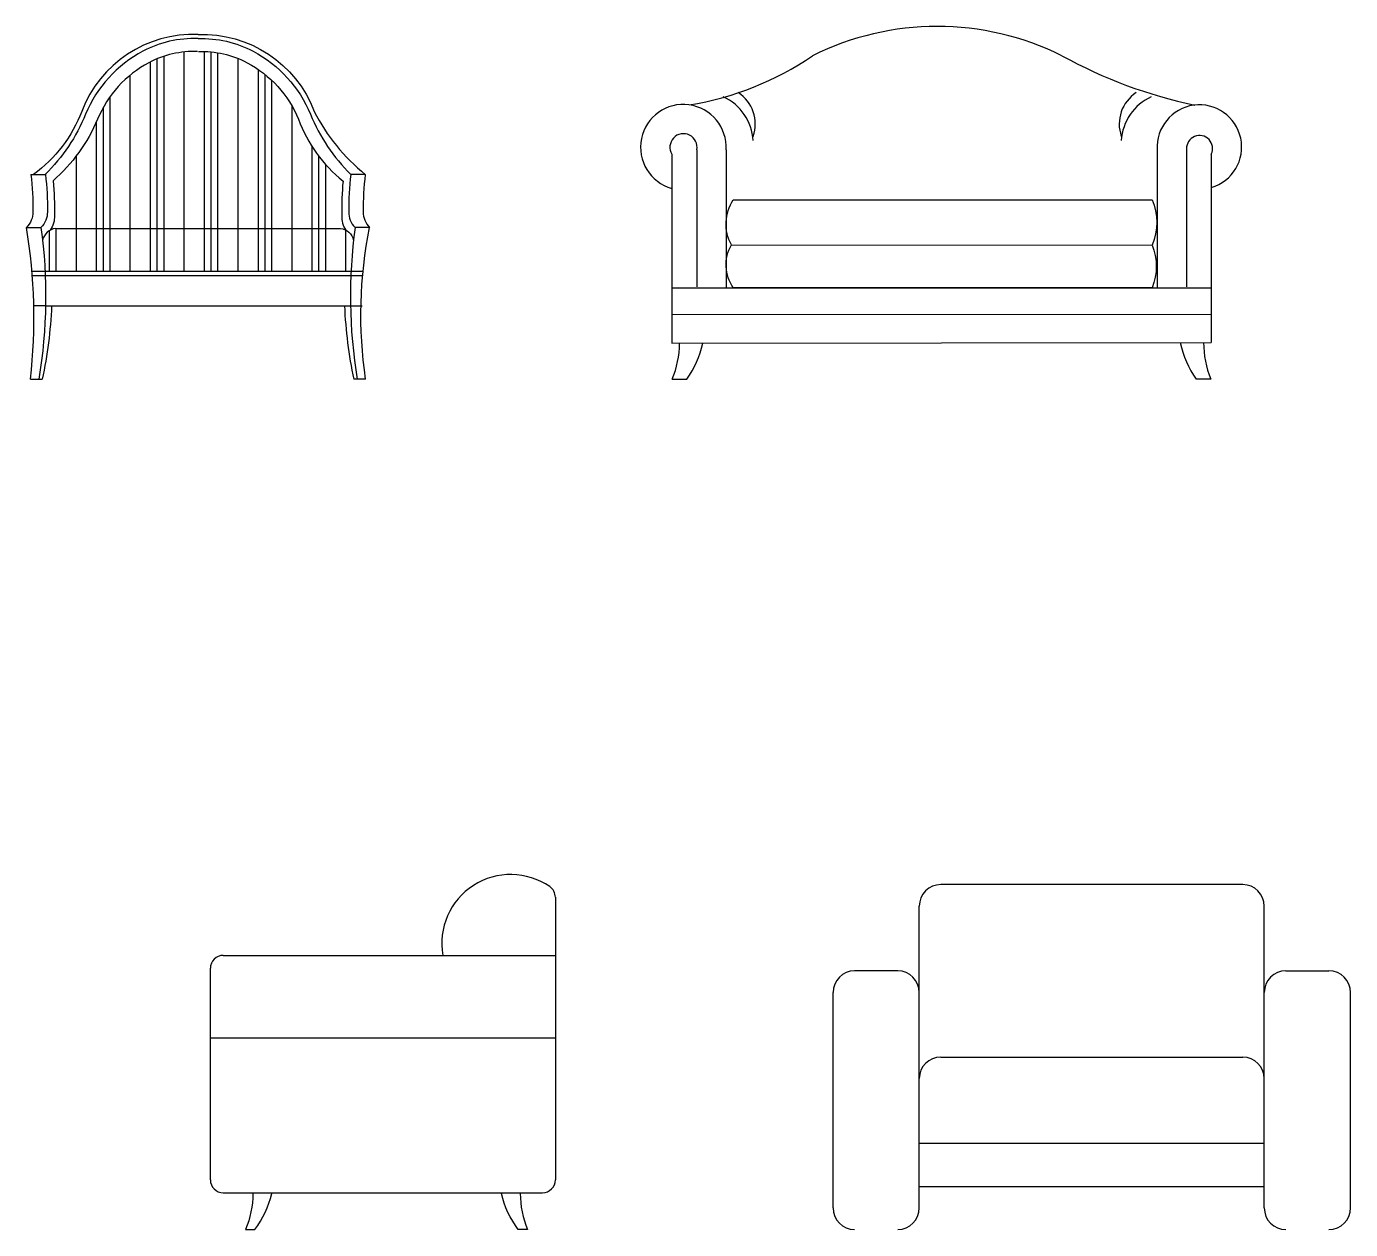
# Model space of a CAD drawing. Header units: inches. Extents: x 11 to 53.5, y 7.4 to 32.2.
# Drawn here: x 13.044 to 16.114, y 10.164 to 12.955 of the extents above; entities that cross this region are included whole.
import ezdxf

# ---------------------------------------------------------------- set-up
doc = ezdxf.new("R2010")
doc.units = ezdxf.units.IN
doc.header["$MEASUREMENT"] = 0
for name, color, linetype in [('02', 2, 'Continuous'), ('1', 1, 'Continuous'), ('4', 4, 'Continuous')]:
    doc.layers.add(name, color=color, linetype=linetype)

msp = doc.modelspace()

# ---------------------------------------------------------------- linework, layer by layer
at = {"layer": '02'}
for p, q in [((13.0881, 12.3063), (13.7951, 12.3063)), ((13.0528, 12.1363), (13.0804, 12.1363))]:
    msp.add_line(p, q, dxfattribs=at)
for points in [[(13.4415, 12.9363, 0.320775), (13.172, 12.7577, -0.145843), (13.0599, 12.6115, 4.122352)], [(13.4415, 12.9363, -0.320775), (13.711, 12.7577, 0.107111), (13.8294, 12.6115, -4.122352)], [(13.0539, 12.6115, -0.033784), (13.0585, 12.5245, -0.212544), (13.0437, 12.4886, 0.657064)], [(13.8294, 12.6115, 0.033784), (13.8247, 12.5245, 0.212544), (13.8395, 12.4886, -0.657064)], [(13.0528, 12.1363, 0.070789), (13.0437, 12.4886)], [(13.8302, 12.1363, -0.086313), (13.8393, 12.4886)], [(13.5687, 10.2476, -0.094722), (13.5519, 10.1641), (13.5731, 10.1641, 0.105063), (13.6123, 10.2476, 1.612559)], [(14.1886, 10.2476, 0.094722), (14.2054, 10.1641), (14.1842, 10.1641, -0.105063), (14.145, 10.2476, -1.612559)]]:
    msp.add_lwpolyline(points, format="xyb", dxfattribs=at)
at = {"layer": '1'}
for p, q in [((13.4095, 12.3863), (13.4095, 12.8955)), ((13.4564, 12.3863), (13.4564, 12.8965)), ((13.472, 12.3863), (13.472, 12.8956)), ((13.3314, 12.3863), (13.3314, 12.8726)), ((13.347, 12.3863), (13.347, 12.8797)), ((13.3627, 12.3863), (13.3627, 12.8855)), ((13.4877, 12.3863), (13.4877, 12.8935)), ((13.5345, 12.3863), (13.5345, 12.8803)), ((13.2845, 12.3863), (13.2845, 12.842)), ((13.5814, 12.3863), (13.5814, 12.8548)), ((13.597, 12.3863), (13.597, 12.8431)), ((13.6127, 12.3863), (13.6127, 12.8295)), ((13.2377, 12.3863), (13.2377, 12.7919)), ((13.222, 12.3863), (13.222, 12.7673)), ((13.6595, 12.3863), (13.6595, 12.7699)), ((13.2064, 12.3863), (13.2064, 12.7344)), ((13.1595, 12.3863), (13.1595, 12.6547)), ((13.7064, 12.3863), (13.7064, 12.6754)), ((13.722, 12.3863), (13.722, 12.6531)), ((14.598, 12.6685), (14.598, 12.3504)), ((15.7337, 12.6707), (15.7337, 12.3504)), ((13.7377, 12.3863), (13.7377, 12.6341)), ((13.097, 12.3863), (13.097, 12.48)), ((13.1127, 12.3863), (13.1127, 12.4863)), ((13.7845, 12.3863), (13.7845, 12.4826)), ((13.0814, 12.4557), (13.0814, 12.4604)), ((13.8241, 12.3863), (13.0562, 12.3863)), ((13.8231, 12.3763), (13.0571, 12.3763)), ((14.5403, 12.3485), (15.7911, 12.3483)), ((14.5403, 12.2867), (15.7911, 12.2872)), ((13.8302, 12.1363), (13.8026, 12.1363)), ((15.864, 10.9641), (15.164, 10.9641)), ((14.2701, 10.9347), (14.2701, 10.2795)), ((15.114, 10.2141), (15.114, 10.9141)), ((15.914, 10.2141), (15.914, 10.9141)), ((13.5001, 10.8), (14.2701, 10.8)), ((13.4701, 10.2795), (13.4701, 10.77)), ((15.064, 10.7641), (14.964, 10.7641)), ((15.964, 10.7641), (16.064, 10.7641)), ((14.914, 10.2141), (14.914, 10.7141)), ((16.114, 10.2141), (16.114, 10.7141)), ((13.4701, 10.6086), (14.2701, 10.6086)), ((15.114, 10.3641), (15.914, 10.3641)), ((15.114, 10.2641), (15.914, 10.2641)), ((13.5001, 10.2495), (14.2401, 10.2495))]:
    msp.add_line(p, q, dxfattribs=at)
for points in [[(13.4404, 12.8964, 0.131877), (13.3277, 12.8706, 0.174937), (13.2086, 12.7394, -0.114541), (13.1054, 12.5969)], [(13.4426, 12.8964, -0.131877), (13.5554, 12.8706, -0.174937), (13.6745, 12.7394, 0.135571), (13.7778, 12.596)], [(13.1054, 12.5969, -0.029964), (13.1084, 12.5162, -0.178399), (13.0987, 12.4822)], [(13.7778, 12.596, 0.029613), (13.7748, 12.5162, 0.178399), (13.7845, 12.4822)], [(13.1019, 12.3063, -0.041797), (13.0804, 12.1363)], [(13.7812, 12.3063, 0.041797), (13.8026, 12.1363)]]:
    msp.add_lwpolyline(points, format="xyb", dxfattribs=at)
for centre, radius, start, end in [((14.6101, 12.6832), 0.1189, 3.1985, 65.506), ((14.6467, 12.7284), 0.087, 340.7648, 56.9708), ((15.6646, 12.7284), 0.087, 123.0292, 199.2352), ((15.7012, 12.6832), 0.1189, 114.494, 176.8015), ((14.5672, 12.6744), 0.0315, 349.262, 211.2888), ((15.7639, 12.6716), 0.0302, 334.251, 181.8092), ((14.1665, 10.8279), 0.1597, 55.4395, 190.0779), ((15.164, 10.9141), 0.05, 90, 180), ((15.864, 10.9141), 0.05, 0, 90), ((14.2401, 10.9347), 0.03, 0, 55.4395), ((13.5001, 10.77), 0.03, 90, 180), ((14.964, 10.7141), 0.05, 90, 180), ((15.064, 10.7141), 0.05, 0, 90), ((15.964, 10.7141), 0.05, 90, 180), ((16.064, 10.7141), 0.05, 0, 90), ((13.5001, 10.2795), 0.03, 180, 270), ((14.2401, 10.2795), 0.03, 270, 0), ((14.964, 10.2141), 0.05, 180, 270), ((15.064, 10.2141), 0.05, 270, 0), ((15.964, 10.2141), 0.05, 180, 270), ((16.064, 10.2141), 0.05, 270, 0)]:
    msp.add_arc(centre, radius, start, end, dxfattribs=at)
at = {"layer": '4'}
for p, q in [((14.5403, 12.658), (14.5403, 12.2198)), ((14.6659, 12.6685), (14.6659, 12.3485)), ((15.6659, 12.6685), (15.6659, 12.3483)), ((15.7911, 12.6585), (15.7911, 12.2218)), ((13.0539, 12.6115), (13.0876, 12.6115)), ((13.8294, 12.6115), (13.7957, 12.6115)), ((13.0437, 12.4886), (13.0774, 12.4886)), ((13.111, 12.4863), (13.7721, 12.4863)), ((13.8393, 12.4886), (13.8058, 12.4886)), ((14.6782, 12.4477), (15.6541, 12.4476)), ((13.0881, 12.3069), (13.0609, 12.3069)), ((13.7952, 12.3069), (13.8223, 12.3069)), ((14.5403, 12.2198), (15.7911, 12.2218)), ((14.5413, 12.1363), (14.5749, 12.1363)), ((15.79, 12.1363), (15.7565, 12.1363)), ((15.164, 10.5641), (15.864, 10.5641))]:
    msp.add_line(p, q, dxfattribs=at)
for points in [[(13.4415, 12.9264, 0.131877), (13.3136, 12.8971, 0.174937), (13.1808, 12.7509, -0.100418), (13.0874, 12.6115, -0.174831)], [(13.4415, 12.9264, -0.131877), (13.5694, 12.8971, -0.174937), (13.7022, 12.7509, 0.100418), (13.7957, 12.6115, 0.174831)], [(13.0876, 12.6115, -0.033784), (13.0922, 12.5245, -0.212544), (13.0774, 12.4886, 0.657064)], [(13.7957, 12.6115, 0.033784), (13.791, 12.5245, 0.212544), (13.8058, 12.4886, -0.657064)], [(13.0772, 12.4886, -0.075271), (13.0723, 12.1363, -0.762043)], [(13.1112, 12.4863, 0.308779), (13.0811, 12.4591)], [(13.7721, 12.4863, -0.308779), (13.8021, 12.4591)], [(13.8058, 12.4886, 0.075271), (13.8107, 12.1363, 0.762043)]]:
    msp.add_lwpolyline(points, format="xyb", dxfattribs=at)
msp.add_lwpolyline([(14.6827, 12.5528), (15.6541, 12.5528, -0.202338), (15.6541, 12.4476, -0.192086), (15.6541, 12.3483), (14.6827, 12.3483, -0.288735), (14.6782, 12.4477, -0.272654)], format="xyb", close=True, dxfattribs=at)
for centre, radius, start, end in [((15.1556, 12.3048), 0.6498, 63.5761, 116.4239), ((14.4681, 13.4706), 0.7069, 279.1615, 304.3067), ((15.9806, 13.8576), 1.1089, 241.106, 258.1637), ((14.5669, 12.6745), 0.0992, 356.5359, 254.428), ((15.7636, 12.6749), 0.0979, 286.3002, 183.7144), ((14.3314, 12.222), 0.2267, 337.7978, 359.4569), ((14.3856, 12.2703), 0.2319, 324.6982, 347.4516), ((15.9457, 12.2703), 0.2319, 192.1211, 215.3018), ((15.9999, 12.222), 0.2267, 180.0746, 202.2022), ((15.164, 10.5141), 0.05, 90, 180), ((15.864, 10.5141), 0.05, 0, 90)]:
    msp.add_arc(centre, radius, start, end, dxfattribs=at)

doc.saveas('drawing.dxf')
